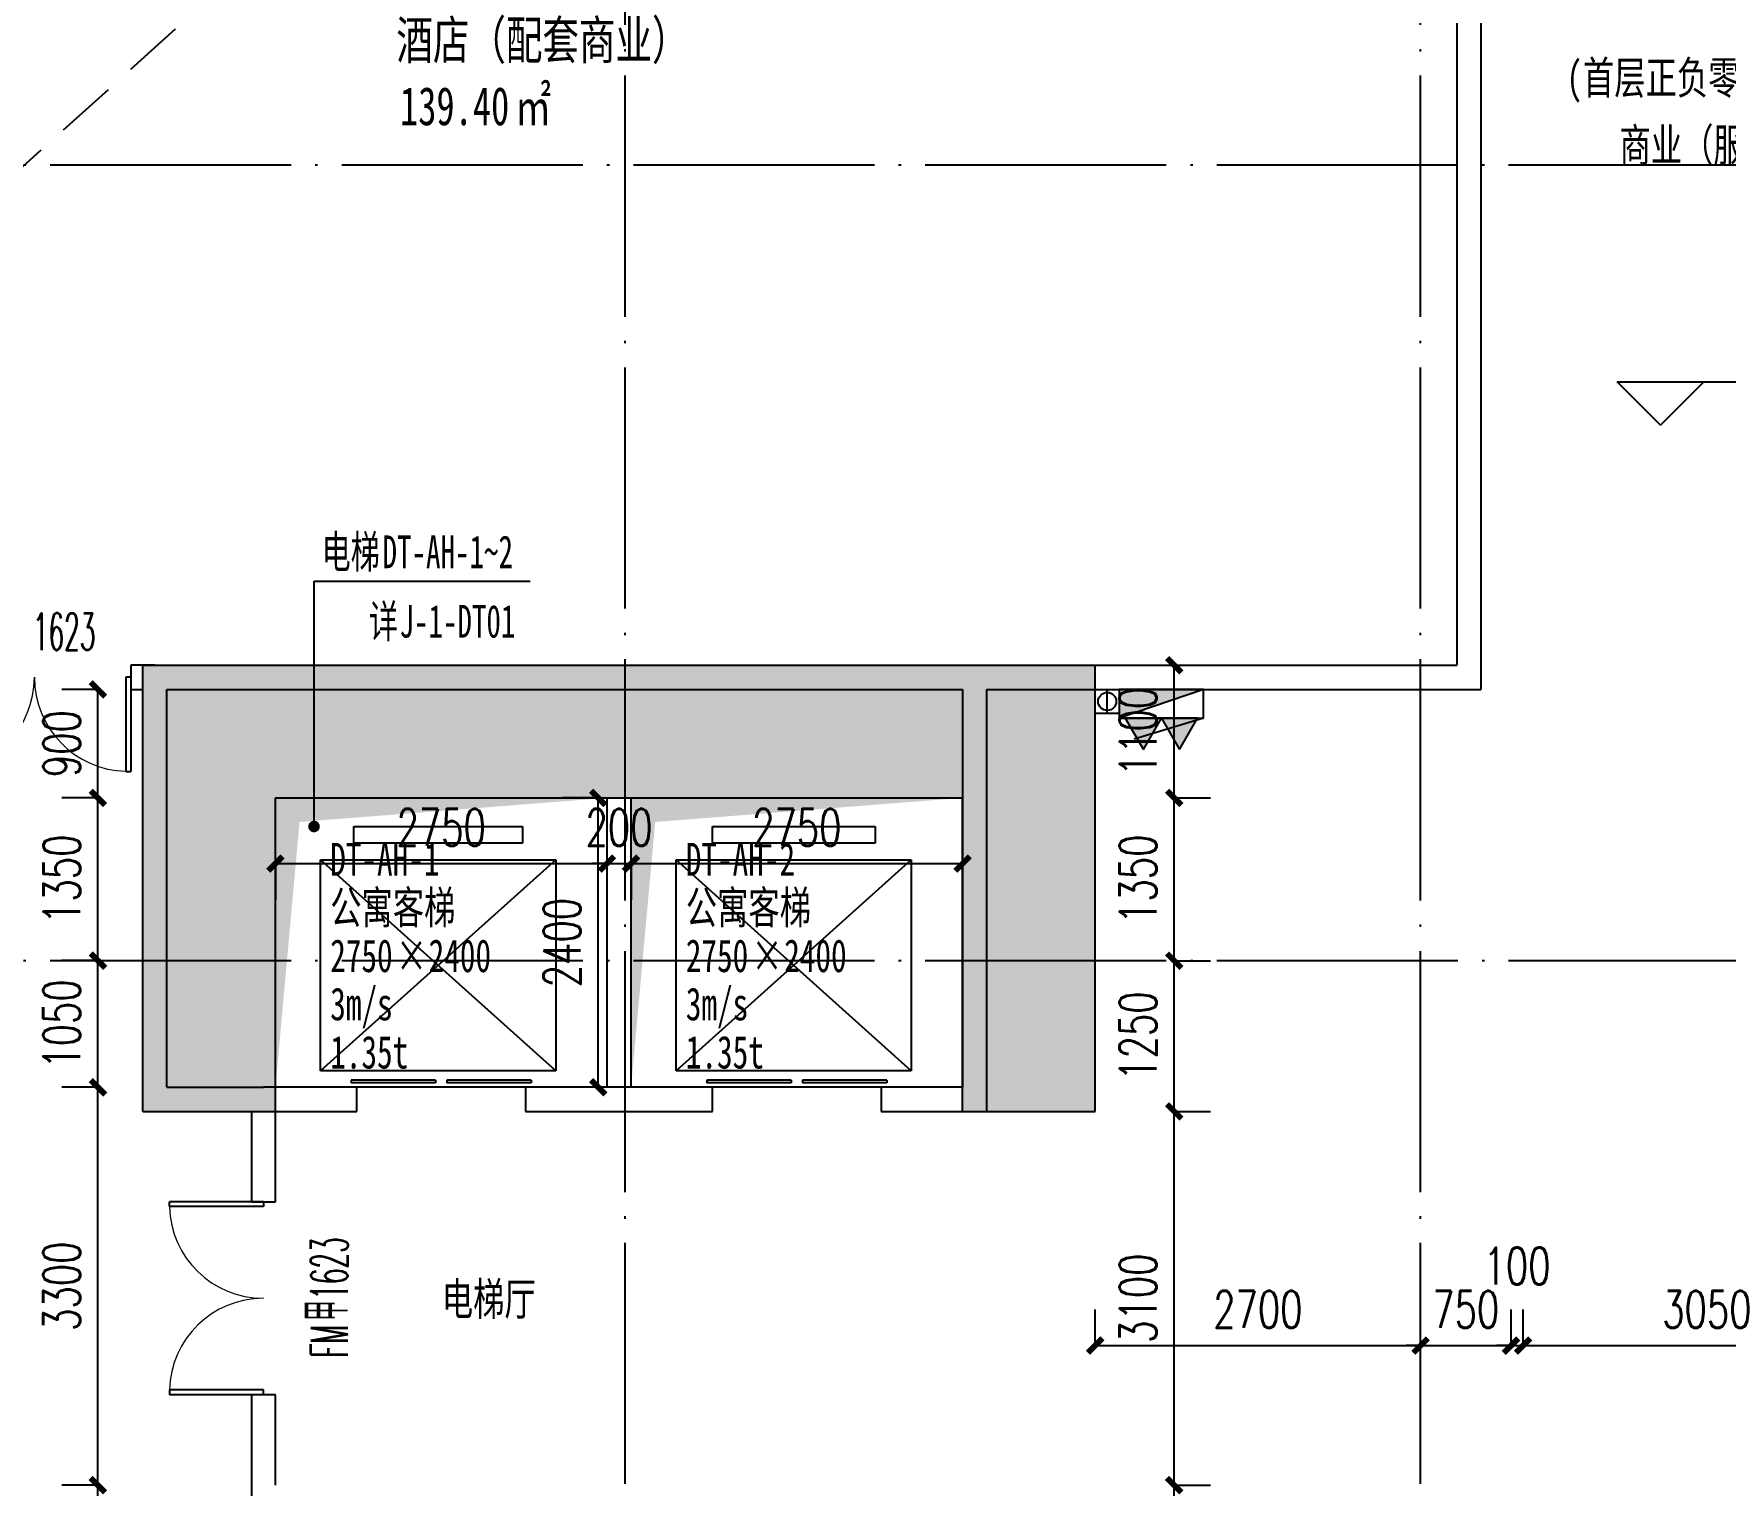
# Model space of a CAD drawing. Header units: millimetres. Extents: x 12325263 to 13848842, y -1463133 to 573208.
# Drawn here: x 12566492 to 12580524, y -608837 to -596800 of the extents above; entities that cross this region are included whole.
import ezdxf

# ---------------------------------------------------------------- set-up
doc = ezdxf.new("R2010")
doc.units = ezdxf.units.MM
doc.header["$LTSCALE"] = 1000
for name, pattern in [('ACAD_ISO02W100', [15, 12, -3]), ('DASHED2', [0.375, 0.25, -0.125]), ('DOTE', [2.42, 2, -0.2, 0.02, -0.2])]:
    doc.linetypes.add(name, pattern=pattern)
for name, color, linetype in [('#s-灭火器', 20, 'Continuous'), ('A-ANNO-DIMS', 83, 'Continuous'), ('A-ANNO-ELEV', 3, 'Continuous'), ('A-ANNO-IDEN', 2, 'Continuous'), ('A-ANNO-TEXT', 7, 'Continuous'), ('A-AXIS', 16, 'DOTE'), ('A-DOOR', 2, 'Continuous'), ('A-FLOR-EVTR', 2, 'Continuous'), ('A-WALL', 5, 'Continuous'), ('A-WALL-PATT', 8, 'Continuous'), ('DOOR_FIRE', 1, 'Continuous'), ('DOOR_FIRE_TEXT', 7, 'Continuous'), ('EQUIP_消火栓', 7, 'Continuous'), ('VPIPE-消防高', 3, 'Continuous'), ('建筑-楼板开洞', 251, 'Continuous'), ('投影线', 6, 'ACAD_ISO02W100'), ('水条件', 1, 'Continuous')]:
    doc.layers.add(name, color=color, linetype=linetype)
doc.styles.add('_TCH_DIM_T3', font='SIMPLEX.shx', dxfattribs={"width": 0.705882, "bigfont": 'GBCBIG.shx'})
doc.styles.add('_TCH_WINDOW', font='SIMPLEX', dxfattribs={"width": 0.7, "height": 3.5, "bigfont": 'GBCBIG'})
doc.styles.add('TITXV', font='', dxfattribs={"width": 0.7})
doc.styles.add('宋体', font='', dxfattribs={"width": 0.65})
doc.styles.get('TITXV').set_extended_font_data('SimSun')
doc.styles.get('宋体').set_extended_font_data('SimSun')
doc.dimstyles.new('_TCH_ARCH&&120', dxfattribs={"dimtxt": 306, "dimasz": 120, "dimexe": 300, "dimexo": 360, "dimgap": 147, "dimtad": 1, "dimdec": 0, "dimzin": 0, "dimdsep": 46, "dimtxsty": '_TCH_DIM_T3', "dimblk": 'ARCHTICK', "dimcen": 0.09, "dimclrt": 7, "dimazin": 2, "dimtfac": 1, "dimtdec": 0, "dimtix": 1, "dimtmove": 2, "dimatfit": 3, "dimfxl": 1, "dimfxlon": 1, "dimtolj": 1, "dimtzin": 0, "dimarcsym": 0})

# ---------------------------------------------------------------- blocks, each defined once
blk = doc.blocks.new('asfasfsdgdsfhsghh')
at = {"layer": 'A-WALL-PATT'}
for points in [[(-36900, 33850), (-35800, 32750), (-30100, 32750), (-29000, 33850)], [(-35800, 30150), (-35800, 32750), (-36900, 33850), (-36900, 30150)], [(-29000, 30150), (-29000, 33850), (-30100, 32750), (-30100, 30150)]]:
    blk.add_hatch(color=256, dxfattribs=at).paths.add_polyline_path(points)
at = {"layer": 'A-WALL'}
for p, q in [((-36900, 33850), (-29000, 33850)), ((-36900, 30150), (-36900, 33850)), ((-29000, 30150), (-29000, 33850)), ((-35800, 32750), (-30100, 32750)), ((-35800, 30150), (-35800, 32750)), ((-30100, 30150), (-30100, 32750)), ((-36900, 30150), (-35800, 30150)), ((-30100, 30150), (-29000, 30150))]:
    blk.add_line(p, q, dxfattribs=at)
blk = doc.blocks.new('_ArchTick')
at = {"color": 0, "linetype": 'ByBlock', "const_width": 0.4}
blk.add_lwpolyline([(-0.5, -0.5), (0.5, 0.5)], dxfattribs=at)
blk = doc.blocks.new('*D5313')
at = {"layer": 'A-ANNO-DIMS', "color": 0, "lineweight": -2, "transparency": 16777216}
for p, q in [((-2950, -5094), (-2950, -5395)), ((-2950, -5095), (-200, -5095)), ((-200, -5094), (-200, -5395))]:
    blk.add_line(p, q, dxfattribs=at)
at = {"layer": 'Defpoints', "color": 0, "transparency": 16777216}
for p in [(-2950, -4550), (-200, -4550), (-200, -5095)]:
    blk.add_point(p, dxfattribs=at)
at = {"layer": 'A-ANNO-DIMS', "color": 0, "lineweight": -2, "transparency": 16777216, "xscale": 120, "yscale": 120, "zscale": 120, "rotation": 180}
blk.add_blockref('_ArchTick', (-2950, -5095), dxfattribs=at)
at = {"layer": 'A-ANNO-DIMS', "color": 0, "lineweight": -2, "transparency": 16777216, "xscale": 120, "yscale": 120, "zscale": 120}
blk.add_blockref('_ArchTick', (-200, -5095), dxfattribs=at)
at = {"layer": 'A-ANNO-DIMS', "color": 7, "transparency": 16777216, "insert": (-1575, -4795), "char_height": 306, "attachment_point": 5, "style": '_TCH_DIM_T3'}
blk.add_mtext('\\A1;2750', dxfattribs=at)
blk = doc.blocks.new('*D5314')
at = {"layer": 'A-ANNO-DIMS', "color": 0, "lineweight": -2, "transparency": 16777216}
for p, q in [((-200, -5095), (-320, -5095)), ((-200, -5094), (-200, -5395)), ((-200, -5095), (0, -5095)), ((0, -5094), (0, -5395)), ((0, -5095), (120, -5095))]:
    blk.add_line(p, q, dxfattribs=at)
at = {"layer": 'Defpoints', "color": 0, "transparency": 16777216}
for p in [(-200, -4550), (0, -4550), (0, -5095)]:
    blk.add_point(p, dxfattribs=at)
at = {"layer": 'A-ANNO-DIMS', "color": 0, "lineweight": -2, "transparency": 16777216, "xscale": 120, "yscale": 120, "zscale": 120}
blk.add_blockref('_ArchTick', (-200, -5095), dxfattribs=at)
at = {"layer": 'A-ANNO-DIMS', "color": 0, "lineweight": -2, "transparency": 16777216, "xscale": 120, "yscale": 120, "zscale": 120, "rotation": 180}
blk.add_blockref('_ArchTick', (0, -5095), dxfattribs=at)
at = {"layer": 'A-ANNO-DIMS', "color": 7, "transparency": 16777216, "insert": (-100, -4795), "char_height": 306, "attachment_point": 5, "style": '_TCH_DIM_T3'}
blk.add_mtext('\\A1;200', dxfattribs=at)
blk = doc.blocks.new('*D5315')
at = {"layer": 'A-ANNO-DIMS', "color": 0, "lineweight": -2, "transparency": 16777216}
for p, q in [((0, -5094), (0, -5395)), ((0, -5095), (2750, -5095)), ((2750, -5094), (2750, -5395))]:
    blk.add_line(p, q, dxfattribs=at)
at = {"layer": 'Defpoints', "color": 0, "transparency": 16777216}
for p in [(0, -4550), (2750, -4550), (2750, -5095)]:
    blk.add_point(p, dxfattribs=at)
at = {"layer": 'A-ANNO-DIMS', "color": 0, "lineweight": -2, "transparency": 16777216, "xscale": 120, "yscale": 120, "zscale": 120, "rotation": 180}
blk.add_blockref('_ArchTick', (0, -5095), dxfattribs=at)
at = {"layer": 'A-ANNO-DIMS', "color": 0, "lineweight": -2, "transparency": 16777216, "xscale": 120, "yscale": 120, "zscale": 120}
blk.add_blockref('_ArchTick', (2750, -5095), dxfattribs=at)
at = {"layer": 'A-ANNO-DIMS', "color": 7, "transparency": 16777216, "insert": (1375, -4795), "char_height": 306, "attachment_point": 5, "style": '_TCH_DIM_T3'}
blk.add_mtext('\\A1;2750', dxfattribs=at)
blk = doc.blocks.new('*D5316')
at = {"layer": 'A-ANNO-DIMS', "color": 0, "lineweight": -2, "transparency": 16777216}
for p, q in [((-472, -4550), (-772, -4550)), ((-472, -6950), (-472, -4550)), ((-472, -6950), (-772, -6950))]:
    blk.add_line(p, q, dxfattribs=at)
at = {"layer": 'Defpoints', "color": 0, "transparency": 16777216}
for p in [(-472, -4550), (-200, -4550), (-200, -6950)]:
    blk.add_point(p, dxfattribs=at)
at = {"layer": 'A-ANNO-DIMS', "color": 0, "lineweight": -2, "transparency": 16777216, "xscale": 120, "yscale": 120, "zscale": 120}
for p, rotation in [((-472, -4550), 90), ((-472, -6950), 270)]:
    blk.add_blockref('_ArchTick', p, dxfattribs=dict(at, rotation=rotation))
at = {"layer": 'A-ANNO-DIMS', "color": 7, "transparency": 16777216, "insert": (-772, -5750), "char_height": 306, "attachment_point": 5, "rotation": 90, "style": '_TCH_DIM_T3'}
blk.add_mtext('\\A1;2400', dxfattribs=at)
blk = doc.blocks.new('*D5317')
at = {"layer": 'A-ANNO-DIMS', "color": 0, "lineweight": -2, "transparency": 16777216}
for p, q in [((-2950, 806), (-2950, 505)), ((-2950, 805), (-200, 805)), ((-200, 806), (-200, 505))]:
    blk.add_line(p, q, dxfattribs=at)
at = {"layer": 'Defpoints', "color": 0, "transparency": 16777216}
for p in [(-2950, 1350), (-200, 1350), (-200, 805)]:
    blk.add_point(p, dxfattribs=at)
at = {"layer": 'A-ANNO-DIMS', "color": 0, "lineweight": -2, "transparency": 16777216, "xscale": 120, "yscale": 120, "zscale": 120, "rotation": 180}
blk.add_blockref('_ArchTick', (-2950, 805), dxfattribs=at)
at = {"layer": 'A-ANNO-DIMS', "color": 0, "lineweight": -2, "transparency": 16777216, "xscale": 120, "yscale": 120, "zscale": 120}
blk.add_blockref('_ArchTick', (-200, 805), dxfattribs=at)
at = {"layer": 'A-ANNO-DIMS', "color": 7, "transparency": 16777216, "insert": (-1575, 1105), "char_height": 306, "attachment_point": 5, "style": '_TCH_DIM_T3'}
blk.add_mtext('\\A1;2750', dxfattribs=at)
blk = doc.blocks.new('*D5318')
at = {"layer": 'A-ANNO-DIMS', "color": 0, "lineweight": -2, "transparency": 16777216}
for p, q in [((-200, 805), (-320, 805)), ((-200, 806), (-200, 505)), ((-200, 805), (0, 805)), ((0, 806), (0, 505)), ((0, 805), (120, 805))]:
    blk.add_line(p, q, dxfattribs=at)
at = {"layer": 'Defpoints', "color": 0, "transparency": 16777216}
for p in [(-200, 1350), (0, 1350), (0, 805)]:
    blk.add_point(p, dxfattribs=at)
at = {"layer": 'A-ANNO-DIMS', "color": 0, "lineweight": -2, "transparency": 16777216, "xscale": 120, "yscale": 120, "zscale": 120}
blk.add_blockref('_ArchTick', (-200, 805), dxfattribs=at)
at = {"layer": 'A-ANNO-DIMS', "color": 0, "lineweight": -2, "transparency": 16777216, "xscale": 120, "yscale": 120, "zscale": 120, "rotation": 180}
blk.add_blockref('_ArchTick', (0, 805), dxfattribs=at)
at = {"layer": 'A-ANNO-DIMS', "color": 7, "transparency": 16777216, "insert": (-100, 1105), "char_height": 306, "attachment_point": 5, "style": '_TCH_DIM_T3'}
blk.add_mtext('\\A1;200', dxfattribs=at)
blk = doc.blocks.new('*D5319')
at = {"layer": 'A-ANNO-DIMS', "color": 0, "lineweight": -2, "transparency": 16777216}
for p, q in [((0, 806), (0, 505)), ((0, 805), (2750, 805)), ((2750, 806), (2750, 505))]:
    blk.add_line(p, q, dxfattribs=at)
at = {"layer": 'Defpoints', "color": 0, "transparency": 16777216}
for p in [(0, 1350), (2750, 1350), (2750, 805)]:
    blk.add_point(p, dxfattribs=at)
at = {"layer": 'A-ANNO-DIMS', "color": 0, "lineweight": -2, "transparency": 16777216, "xscale": 120, "yscale": 120, "zscale": 120, "rotation": 180}
blk.add_blockref('_ArchTick', (0, 805), dxfattribs=at)
at = {"layer": 'A-ANNO-DIMS', "color": 0, "lineweight": -2, "transparency": 16777216, "xscale": 120, "yscale": 120, "zscale": 120}
blk.add_blockref('_ArchTick', (2750, 805), dxfattribs=at)
at = {"layer": 'A-ANNO-DIMS', "color": 7, "transparency": 16777216, "insert": (1375, 1105), "char_height": 306, "attachment_point": 5, "style": '_TCH_DIM_T3'}
blk.add_mtext('\\A1;2750', dxfattribs=at)
blk = doc.blocks.new('*D5320')
at = {"layer": 'A-ANNO-DIMS', "color": 0, "lineweight": -2, "transparency": 16777216}
for p, q in [((-272, 1350), (-572, 1350)), ((-272, -1050), (-272, 1350)), ((-272, -1050), (-572, -1050))]:
    blk.add_line(p, q, dxfattribs=at)
at = {"layer": 'Defpoints', "color": 0, "transparency": 16777216}
for p in [(-272, 1350), (0, 1350), (0, -1050)]:
    blk.add_point(p, dxfattribs=at)
at = {"layer": 'A-ANNO-DIMS', "color": 0, "lineweight": -2, "transparency": 16777216, "xscale": 120, "yscale": 120, "zscale": 120}
for p, rotation in [((-272, 1350), 90), ((-272, -1050), 270)]:
    blk.add_blockref('_ArchTick', p, dxfattribs=dict(at, rotation=rotation))
at = {"layer": 'A-ANNO-DIMS', "color": 7, "transparency": 16777216, "insert": (-572, 150), "char_height": 306, "attachment_point": 5, "rotation": 90, "style": '_TCH_DIM_T3'}
blk.add_mtext('\\A1;2400', dxfattribs=at)
blk = doc.blocks.new('管位')
at = {"layer": '水条件'}
blk.add_line((12573126, 675360), (12573126, 675160), dxfattribs=at)
blk.add_lwpolyline([(12573026, 675360), (12573226, 675360), (12573226, 675160), (12573026, 675160)], close=True, dxfattribs=at)
blk = doc.blocks.new('灭火器')
at = {"layer": '#s-灭火器', "ltscale": 1000}
for points in [[(292444, 59707), (292144, 59707), (292294, 59447)], [(292744, 59707), (292444, 59707), (292594, 59447)]]:
    blk.add_hatch(color=256, dxfattribs=at).paths.add_polyline_path(points)
for points in [[(292294, 59447), (292444, 59707), (292144, 59707)], [(292594, 59447), (292744, 59707), (292444, 59707)]]:
    blk.add_lwpolyline(points, close=True, dxfattribs=at)
blk = doc.blocks.new('$TWTSYS$00000508')
for p, q in [((-0.5, 0.5), (0.324, 1.224)), ((-0.5, 0.5), (-0.5, -0.5)), ((-0.5, -0.5), (0.5, 0.5)), ((0.5, 0.5), (-0.5, 0.5)), ((0.5, -0.5), (0.5, 0.5)), ((-0.5, -0.5), (0.5, -0.5))]:
    blk.add_line(p, q)
blk.add_solid([(0.5, -0.5), (0.5, 0.5), (-0.5, -0.5)])
blk = doc.blocks.new('消火栓')
at = {"layer": '#s-灭火器', "rotation": 180.0000000000001}
blk.add_blockref('灭火器', (12864422, 734932), dxfattribs=at)
at = {"layer": 'EQUIP_消火栓', "xscale": 700, "yscale": 240, "zscale": 700}
blk.add_blockref('$TWTSYS$00000508', (12571978, 675105), dxfattribs=at)
blk = doc.blocks.new('asdfasdfafsf')
at = {"layer": 'VPIPE-消防高'}
blk.add_circle((9560, 4300), 75, dxfattribs=at)
at = {"rotation": 180}
blk.add_blockref('消火栓', (12581988, 679385), dxfattribs=at)
at = {"layer": '水条件', "rotation": 180}
blk.add_blockref('管位', (12582686, 679560), dxfattribs=at)
blk.add_blockref('管位', (12582686, 679560), dxfattribs=at)
blk.add_blockref('管位', (12582686, 679560), dxfattribs=at)
blk.add_blockref('管位', (12582686, 679560), dxfattribs=at)
blk.add_blockref('管位', (12582686, 679560), dxfattribs=at)
blk.add_blockref('管位', (12582686, 679560), dxfattribs=at)
blk = doc.blocks.new('qlzw')
at = {"layer": 'A-AXIS'}
for p, q in [((12437966.8, 979489.8), (12437966.8, 1082089.8)), ((12444566.8, 979489.8), (12444566.8, 1082089.8)), ((12411416.8, 1033989.8), (12486866.8, 1033989.8)), ((12411416.8, 1027389.8), (12486866.8, 1027389.8))]:
    blk.add_line(p, q, dxfattribs=at)
blk = doc.blocks.new('*D2317')
at = {"layer": 'A-ANNO-DIMS', "color": 0, "lineweight": -2, "transparency": 16777216}
for p, q in [((12575297, -607680), (12575297, -607379)), ((12577997, -607680), (12577997, -607379)), ((12575297, -607679), (12577997, -607679))]:
    blk.add_line(p, q, dxfattribs=at)
at = {"layer": 'Defpoints', "color": 0, "transparency": 16777216}
for p in [(12577997, -607679), (12575297, -608837), (12577997, -608837)]:
    blk.add_point(p, dxfattribs=at)
at = {"layer": 'A-ANNO-DIMS', "color": 0, "lineweight": -2, "transparency": 16777216, "xscale": 120, "yscale": 120, "zscale": 120, "rotation": 180}
blk.add_blockref('_ArchTick', (12575297, -607679), dxfattribs=at)
at = {"layer": 'A-ANNO-DIMS', "color": 0, "lineweight": -2, "transparency": 16777216, "xscale": 120, "yscale": 120, "zscale": 120}
blk.add_blockref('_ArchTick', (12577997, -607679), dxfattribs=at)
at = {"layer": 'A-ANNO-DIMS', "color": 7, "transparency": 16777216, "insert": (12576647, -607379), "char_height": 306, "attachment_point": 5, "style": '_TCH_DIM_T3'}
blk.add_mtext('\\A1;2700', dxfattribs=at)
blk = doc.blocks.new('*D2318')
at = {"layer": 'A-ANNO-DIMS', "color": 0, "lineweight": -2, "transparency": 16777216}
for p, q in [((12577997, -607680), (12577997, -607379)), ((12578747, -607680), (12578747, -607379)), ((12577997, -607679), (12577877, -607679)), ((12577997, -607679), (12578747, -607679)), ((12578747, -607679), (12578867, -607679))]:
    blk.add_line(p, q, dxfattribs=at)
at = {"layer": 'Defpoints', "color": 0, "transparency": 16777216}
for p in [(12578747, -607679), (12577997, -608837), (12578747, -608837)]:
    blk.add_point(p, dxfattribs=at)
at = {"layer": 'A-ANNO-DIMS', "color": 0, "lineweight": -2, "transparency": 16777216, "xscale": 120, "yscale": 120, "zscale": 120}
blk.add_blockref('_ArchTick', (12577997, -607679), dxfattribs=at)
at = {"layer": 'A-ANNO-DIMS', "color": 0, "lineweight": -2, "transparency": 16777216, "xscale": 120, "yscale": 120, "zscale": 120, "rotation": 180}
blk.add_blockref('_ArchTick', (12578747, -607679), dxfattribs=at)
at = {"layer": 'A-ANNO-DIMS', "color": 7, "transparency": 16777216, "insert": (12578372, -607379), "char_height": 306, "attachment_point": 5, "style": '_TCH_DIM_T3'}
blk.add_mtext('\\A1;750', dxfattribs=at)
blk = doc.blocks.new('*D2319')
at = {"layer": 'A-ANNO-DIMS', "color": 0, "lineweight": -2, "transparency": 16777216}
for p, q in [((12578747, -607680), (12578747, -607379)), ((12578847, -607680), (12578847, -607379)), ((12578747, -607679), (12578627, -607679)), ((12578747, -607679), (12578847, -607679)), ((12578847, -607679), (12578967, -607679))]:
    blk.add_line(p, q, dxfattribs=at)
at = {"layer": 'Defpoints', "color": 0, "transparency": 16777216}
for p in [(12578847, -607679), (12578747, -608837), (12578847, -608837)]:
    blk.add_point(p, dxfattribs=at)
at = {"layer": 'A-ANNO-DIMS', "color": 0, "lineweight": -2, "transparency": 16777216, "xscale": 120, "yscale": 120, "zscale": 120}
blk.add_blockref('_ArchTick', (12578747, -607679), dxfattribs=at)
at = {"layer": 'A-ANNO-DIMS', "color": 0, "lineweight": -2, "transparency": 16777216, "xscale": 120, "yscale": 120, "zscale": 120, "rotation": 180}
blk.add_blockref('_ArchTick', (12578847, -607679), dxfattribs=at)
at = {"layer": 'A-ANNO-DIMS', "color": 7, "transparency": 16777216, "insert": (12578797, -607019), "char_height": 306, "attachment_point": 5, "style": '_TCH_DIM_T3'}
blk.add_mtext('\\A1;100', dxfattribs=at)
blk = doc.blocks.new('*D2320')
at = {"layer": 'A-ANNO-DIMS', "color": 0, "lineweight": -2, "transparency": 16777216}
for p, q in [((12578847, -607680), (12578847, -607379)), ((12581897, -607680), (12581897, -607379)), ((12578847, -607679), (12581897, -607679))]:
    blk.add_line(p, q, dxfattribs=at)
at = {"layer": 'Defpoints', "color": 0, "transparency": 16777216}
for p in [(12581897, -607679), (12578847, -608837), (12581897, -608837)]:
    blk.add_point(p, dxfattribs=at)
at = {"layer": 'A-ANNO-DIMS', "color": 0, "lineweight": -2, "transparency": 16777216, "xscale": 120, "yscale": 120, "zscale": 120, "rotation": 180}
blk.add_blockref('_ArchTick', (12578847, -607679), dxfattribs=at)
at = {"layer": 'A-ANNO-DIMS', "color": 0, "lineweight": -2, "transparency": 16777216, "xscale": 120, "yscale": 120, "zscale": 120}
blk.add_blockref('_ArchTick', (12581897, -607679), dxfattribs=at)
at = {"layer": 'A-ANNO-DIMS', "color": 7, "transparency": 16777216, "insert": (12580372, -607379), "char_height": 306, "attachment_point": 5, "style": '_TCH_DIM_T3'}
blk.add_mtext('\\A1;3050', dxfattribs=at)
blk = doc.blocks.new('*D2381')
at = {"layer": 'A-ANNO-DIMS', "color": 0, "lineweight": -2, "transparency": 16777216}
for p, q in [((12567025, -602237), (12566724, -602237)), ((12567024, -603137), (12567024, -602237)), ((12567025, -603137), (12566724, -603137))]:
    blk.add_line(p, q, dxfattribs=at)
at = {"layer": 'Defpoints', "color": 0, "transparency": 16777216}
for p in [(12567024, -602237), (12568497, -602237), (12568497, -603137)]:
    blk.add_point(p, dxfattribs=at)
at = {"layer": 'A-ANNO-DIMS', "color": 0, "lineweight": -2, "transparency": 16777216, "xscale": 120, "yscale": 120, "zscale": 120}
for p, rotation in [((12567024, -602237), 90), ((12567024, -603137), 270)]:
    blk.add_blockref('_ArchTick', p, dxfattribs=dict(at, rotation=rotation))
at = {"layer": 'A-ANNO-DIMS', "color": 7, "transparency": 16777216, "insert": (12566724, -602687), "char_height": 306, "attachment_point": 5, "rotation": 90, "style": '_TCH_DIM_T3'}
blk.add_mtext('\\A1;900', dxfattribs=at)
blk = doc.blocks.new('*D2382')
at = {"layer": 'A-ANNO-DIMS', "color": 0, "lineweight": -2, "transparency": 16777216}
for p, q in [((12567025.32303, -603136.78575), (12566724.32303, -603136.78575)), ((12567024.32303, -604486.78575), (12567024.32303, -603136.78575)), ((12567025.32303, -604486.78575), (12566724.32303, -604486.78575))]:
    blk.add_line(p, q, dxfattribs=at)
at = {"layer": 'Defpoints', "color": 0, "transparency": 16777216}
for p in [(12567024.32303, -603136.78575), (12568496.81071, -603136.78575), (12568496.81071, -604486.78575)]:
    blk.add_point(p, dxfattribs=at)
at = {"layer": 'A-ANNO-DIMS', "color": 0, "lineweight": -2, "transparency": 16777216, "xscale": 120, "yscale": 120, "zscale": 120}
for p, rotation in [((12567024.32303, -603136.78575), 90), ((12567024.32303, -604486.78575), 270)]:
    blk.add_blockref('_ArchTick', p, dxfattribs=dict(at, rotation=rotation))
at = {"layer": 'A-ANNO-DIMS', "color": 7, "transparency": 16777216, "insert": (12566724.32303, -603811.78575), "char_height": 306, "attachment_point": 5, "rotation": 90, "style": '_TCH_DIM_T3'}
blk.add_mtext('\\A1;1350', dxfattribs=at)
blk = doc.blocks.new('*D2383')
at = {"layer": 'A-ANNO-DIMS', "color": 0, "lineweight": -2, "transparency": 16777216}
for p, q in [((12567025, -604487), (12566724, -604487)), ((12567024, -605537), (12567024, -604487)), ((12567025, -605537), (12566724, -605537))]:
    blk.add_line(p, q, dxfattribs=at)
at = {"layer": 'Defpoints', "color": 0, "transparency": 16777216}
for p in [(12567024, -604487), (12568497, -604487), (12568497, -605537)]:
    blk.add_point(p, dxfattribs=at)
at = {"layer": 'A-ANNO-DIMS', "color": 0, "lineweight": -2, "transparency": 16777216, "xscale": 120, "yscale": 120, "zscale": 120}
for p, rotation in [((12567024, -604487), 90), ((12567024, -605537), 270)]:
    blk.add_blockref('_ArchTick', p, dxfattribs=dict(at, rotation=rotation))
at = {"layer": 'A-ANNO-DIMS', "color": 7, "transparency": 16777216, "insert": (12566724, -605012), "char_height": 306, "attachment_point": 5, "rotation": 90, "style": '_TCH_DIM_T3'}
blk.add_mtext('\\A1;1050', dxfattribs=at)
blk = doc.blocks.new('*D2384')
at = {"layer": 'A-ANNO-DIMS', "color": 0, "lineweight": -2, "transparency": 16777216}
for p, q in [((12567025, -605537), (12566724, -605537)), ((12567024, -608837), (12567024, -605537)), ((12567025, -608837), (12566724, -608837))]:
    blk.add_line(p, q, dxfattribs=at)
at = {"layer": 'Defpoints', "color": 0, "transparency": 16777216}
for p in [(12567024, -605537), (12568497, -605537), (12568497, -608837)]:
    blk.add_point(p, dxfattribs=at)
at = {"layer": 'A-ANNO-DIMS', "color": 0, "lineweight": -2, "transparency": 16777216, "xscale": 120, "yscale": 120, "zscale": 120}
for p, rotation in [((12567024, -605537), 90), ((12567024, -608837), 270)]:
    blk.add_blockref('_ArchTick', p, dxfattribs=dict(at, rotation=rotation))
at = {"layer": 'A-ANNO-DIMS', "color": 7, "transparency": 16777216, "insert": (12566724, -607187), "char_height": 306, "attachment_point": 5, "rotation": 90, "style": '_TCH_DIM_T3'}
blk.add_mtext('\\A1;3300', dxfattribs=at)
blk = doc.blocks.new('*D2385')
at = {"layer": 'A-ANNO-DIMS', "color": 0, "lineweight": -2, "transparency": 16777216}
for p, q in [((12567025, -608837), (12566724, -608837)), ((12567024, -611087), (12567024, -608837)), ((12567025, -611087), (12566724, -611087))]:
    blk.add_line(p, q, dxfattribs=at)
at = {"layer": 'Defpoints', "color": 0, "transparency": 16777216}
for p in [(12567024, -608837), (12568497, -608837), (12568497, -611087)]:
    blk.add_point(p, dxfattribs=at)
at = {"layer": 'A-ANNO-DIMS', "color": 0, "lineweight": -2, "transparency": 16777216, "xscale": 120, "yscale": 120, "zscale": 120}
for p, rotation in [((12567024, -608837), 90), ((12567024, -611087), 270)]:
    blk.add_blockref('_ArchTick', p, dxfattribs=dict(at, rotation=rotation))
at = {"layer": 'A-ANNO-DIMS', "color": 7, "transparency": 16777216, "insert": (12566724, -609962), "char_height": 306, "attachment_point": 5, "rotation": 90, "style": '_TCH_DIM_T3'}
blk.add_mtext('\\A1;2250', dxfattribs=at)
blk = doc.blocks.new('*D2406')
at = {"layer": 'A-ANNO-DIMS', "color": 0, "lineweight": -2, "transparency": 16777216}
for p, q in [((12575952, -608837), (12576253, -608837)), ((12575953, -611087), (12575953, -608837)), ((12575952, -611087), (12576253, -611087))]:
    blk.add_line(p, q, dxfattribs=at)
at = {"layer": 'Defpoints', "color": 0, "transparency": 16777216}
for p in [(12574197, -608837), (12575953, -608837), (12574197, -611087)]:
    blk.add_point(p, dxfattribs=at)
at = {"layer": 'A-ANNO-DIMS', "color": 0, "lineweight": -2, "transparency": 16777216, "xscale": 120, "yscale": 120, "zscale": 120}
for p, rotation in [((12575953, -608837), 90), ((12575953, -611087), 270)]:
    blk.add_blockref('_ArchTick', p, dxfattribs=dict(at, rotation=rotation))
at = {"layer": 'A-ANNO-DIMS', "color": 7, "transparency": 16777216, "insert": (12575653, -609962), "char_height": 306, "attachment_point": 5, "rotation": 90, "style": '_TCH_DIM_T3'}
blk.add_mtext('\\A1;2250', dxfattribs=at)
blk = doc.blocks.new('*D2407')
at = {"layer": 'A-ANNO-DIMS', "color": 0, "lineweight": -2, "transparency": 16777216}
for p, q in [((12575952, -605737), (12576253, -605737)), ((12575953, -608837), (12575953, -605737)), ((12575952, -608837), (12576253, -608837))]:
    blk.add_line(p, q, dxfattribs=at)
at = {"layer": 'Defpoints', "color": 0, "transparency": 16777216}
for p in [(12574197, -605737), (12575953, -605737), (12574197, -608837)]:
    blk.add_point(p, dxfattribs=at)
at = {"layer": 'A-ANNO-DIMS', "color": 0, "lineweight": -2, "transparency": 16777216, "xscale": 120, "yscale": 120, "zscale": 120}
for p, rotation in [((12575953, -605737), 90), ((12575953, -608837), 270)]:
    blk.add_blockref('_ArchTick', p, dxfattribs=dict(at, rotation=rotation))
at = {"layer": 'A-ANNO-DIMS', "color": 7, "transparency": 16777216, "insert": (12575653, -607287), "char_height": 306, "attachment_point": 5, "rotation": 90, "style": '_TCH_DIM_T3'}
blk.add_mtext('\\A1;3100', dxfattribs=at)
blk = doc.blocks.new('*D2408')
at = {"layer": 'A-ANNO-DIMS', "color": 0, "lineweight": -2, "transparency": 16777216}
for p, q in [((12575952, -604487), (12576253, -604487)), ((12575953, -605737), (12575953, -604487)), ((12575952, -605737), (12576253, -605737))]:
    blk.add_line(p, q, dxfattribs=at)
at = {"layer": 'Defpoints', "color": 0, "transparency": 16777216}
for p in [(12574197, -604487), (12575953, -604487), (12574197, -605737)]:
    blk.add_point(p, dxfattribs=at)
at = {"layer": 'A-ANNO-DIMS', "color": 0, "lineweight": -2, "transparency": 16777216, "xscale": 120, "yscale": 120, "zscale": 120}
for p, rotation in [((12575953, -604487), 90), ((12575953, -605737), 270)]:
    blk.add_blockref('_ArchTick', p, dxfattribs=dict(at, rotation=rotation))
at = {"layer": 'A-ANNO-DIMS', "color": 7, "transparency": 16777216, "insert": (12575653, -605112), "char_height": 306, "attachment_point": 5, "rotation": 90, "style": '_TCH_DIM_T3'}
blk.add_mtext('\\A1;1250', dxfattribs=at)
blk = doc.blocks.new('*D2409')
at = {"layer": 'A-ANNO-DIMS', "color": 0, "lineweight": -2, "transparency": 16777216}
for p, q in [((12575952, -603137), (12576253, -603137)), ((12575953, -604487), (12575953, -603137)), ((12575952, -604487), (12576253, -604487))]:
    blk.add_line(p, q, dxfattribs=at)
at = {"layer": 'Defpoints', "color": 0, "transparency": 16777216}
for p in [(12574197, -603137), (12575953, -603137), (12574197, -604487)]:
    blk.add_point(p, dxfattribs=at)
at = {"layer": 'A-ANNO-DIMS', "color": 0, "lineweight": -2, "transparency": 16777216, "xscale": 120, "yscale": 120, "zscale": 120}
for p, rotation in [((12575953, -603137), 90), ((12575953, -604487), 270)]:
    blk.add_blockref('_ArchTick', p, dxfattribs=dict(at, rotation=rotation))
at = {"layer": 'A-ANNO-DIMS', "color": 7, "transparency": 16777216, "insert": (12575653, -603812), "char_height": 306, "attachment_point": 5, "rotation": 90, "style": '_TCH_DIM_T3'}
blk.add_mtext('\\A1;1350', dxfattribs=at)
blk = doc.blocks.new('*D2410')
at = {"layer": 'A-ANNO-DIMS', "color": 0, "lineweight": -2, "transparency": 16777216}
for p, q in [((12575952, -602037), (12576253, -602037)), ((12575953, -603137), (12575953, -602037)), ((12575952, -603137), (12576253, -603137))]:
    blk.add_line(p, q, dxfattribs=at)
at = {"layer": 'Defpoints', "color": 0, "transparency": 16777216}
for p in [(12574197, -602037), (12575953, -602037), (12574197, -603137)]:
    blk.add_point(p, dxfattribs=at)
at = {"layer": 'A-ANNO-DIMS', "color": 0, "lineweight": -2, "transparency": 16777216, "xscale": 120, "yscale": 120, "zscale": 120}
for p, rotation in [((12575953, -602037), 90), ((12575953, -603137), 270)]:
    blk.add_blockref('_ArchTick', p, dxfattribs=dict(at, rotation=rotation))
at = {"layer": 'A-ANNO-DIMS', "color": 7, "transparency": 16777216, "insert": (12575653, -602587), "char_height": 306, "attachment_point": 5, "rotation": 90, "style": '_TCH_DIM_T3'}
blk.add_mtext('\\A1;1100', dxfattribs=at)
blk = doc.blocks.new('$DORLIB2D$00000127')
at = {"color": 0}
for points in [[(-0.533, 0.795), (-0.533, 0.69)], [(-0.033, 0.795), (-0.533, 0.795)], [(-0.033, 0.795), (-0.033, 0.69)], [(0.533, 0.795), (0.033, 0.795)], [(0.033, 0.795), (0.033, 0.69)], [(0.533, 0.795), (0.533, 0.69)], [(-0.033, 0.69), (-0.533, 0.69)], [(0.533, 0.69), (0.033, 0.69)], [(0.5, 0.5), (-0.5, 0.5)]]:
    blk.add_lwpolyline(points, dxfattribs=at)
blk = doc.blocks.new('$DorLib2D$00000002')
for p, q in [((-0.5, 0), (-0.5, 0.4875)), ((-0.475, 0.4875), (-0.5, 0.4875)), ((-0.475, 0), (-0.475, 0.4875)), ((0.475, 0), (0.475, 0.4875)), ((0.475, 0.4875), (0.5, 0.4875)), ((0.5, 0), (0.5, 0.4875)), ((-0.5, 0), (-0.475, 0)), ((0.5, 0), (0.475, 0))]:
    blk.add_line(p, q)
at = {"lineweight": 13}
for centre, start, end in [((-0.4875, 0), 0, 88.53072), ((0.4875, 0), 91.46928, 180)]:
    blk.add_arc(centre, 0.4875, start, end, dxfattribs=at)
blk = doc.blocks.new('asdfadfgf')
at = {"layer": '建筑-楼板开洞'}
h = blk.add_hatch(color=256, dxfattribs=at)
h.dxf.hatch_style = 1
h.paths.add_polyline_path([(-2950, -1050), (-2950, 1350), (-200, 1350), (-2750, 1150)])
h = blk.add_hatch(color=256, dxfattribs=at)
h.dxf.hatch_style = 1
h.paths.add_polyline_path([(0, -1050), (0, 1350), (2750, 1350), (200, 1150)])
h = blk.add_hatch(color=256, dxfattribs=at)
h.dxf.hatch_style = 1
h.paths.add_polyline_path([(-2950, -4550), (-2950, -6950), (-200, -6950), (-2750, -6750)])
h = blk.add_hatch(color=256, dxfattribs=at)
h.dxf.hatch_style = 1
h.paths.add_polyline_path([(0, -4550), (0, -6950), (2750, -6950), (200, -6750)])
at = {"layer": 'A-FLOR-EVTR'}
for p, q in [((-2300, 975), (-2300, 1112.5)), ((-2300, 1112.5), (-900, 1112.5)), ((-900, 1112.5), (-900, 975)), ((675, 975), (675, 1112.5)), ((675, 1112.5), (2025, 1112.5)), ((2025, 1112.5), (2025, 975)), ((-900, 975), (-2300, 975)), ((2025, 975), (675, 975)), ((-2575, -912.5), (-2575, 837.5)), ((-625, 837.5), (-2575, -912.5)), ((-625, -912.5), (-2575, 837.5)), ((-2575, 837.5), (-625, 837.5)), ((-625, 837.5), (-625, -912.5)), ((375, -912.5), (375, 837.5)), ((375, 837.5), (2325, 837.5)), ((2325, 837.5), (375, -912.5)), ((2325, -912.5), (375, 837.5)), ((2325, 837.5), (2325, -912.5)), ((-625, -912.5), (-2575, -912.5)), ((2325, -912.5), (375, -912.5)), ((-575, -4687.5), (-2525, -4687.5)), ((-2525, -4687.5), (-2525, -6437.5)), ((-575, -6437.5), (-2525, -4687.5)), ((-575, -4687.5), (-2525, -6437.5)), ((-575, -6437.5), (-575, -4687.5)), ((2375, -4687.5), (425, -4687.5)), ((425, -4687.5), (425, -6437.5)), ((2375, -6437.5), (425, -4687.5)), ((2375, -4687.5), (425, -6437.5)), ((2375, -6437.5), (2375, -4687.5)), ((-2525, -6437.5), (-575, -6437.5)), ((425, -6437.5), (2375, -6437.5)), ((-850, -6575), (-2250, -6575)), ((-2250, -6575), (-2250, -6712.5)), ((-850, -6712.5), (-850, -6575)), ((2100, -6575), (700, -6575)), ((700, -6575), (700, -6712.5)), ((2100, -6712.5), (2100, -6575)), ((-2250, -6712.5), (-850, -6712.5)), ((700, -6712.5), (2100, -6712.5))]:
    blk.add_line(p, q, dxfattribs=at)
for points in [[(-2950, 1350), (-200, 1350), (-200, -1050), (-2950, -1050)], [(0, 1350), (2750, 1350), (2750, -1050), (0, -1050)], [(-2950, -4550), (-200, -4550), (-200, -6950), (-2950, -6950)], [(0, -4550), (2750, -4550), (2750, -6950), (0, -6950)]]:
    blk.add_lwpolyline(points, close=True, dxfattribs=at)
at = {"layer": 'A-ANNO-TEXT', "style": 'TITXV', "width": 0.7}
for s, p in [('DT-AH-1', (-2495.8, 705.3)), ('DT-AH-2', (454.2, 705.3)), ('公寓客梯', (-2495.8, 305.3)), ('公寓客梯', (454.2, 305.3)), ('2750', (-2495.8, -94.7)), ('×', (-1951.4, -94.7)), ('2400', (-1679.2, -94.7)), ('2750', (454.2, -94.7)), ('×', (998.6, -94.7)), ('2400', (1270.8, -94.7)), ('3m/s', (-2495.8, -494.7)), ('3m/s', (454.2, -494.7)), ('1.35t', (-2495.8, -894.7)), ('1.35t', (454.2, -894.7)), ('DT-AL-1', (-2495.8, -5244.7)), ('DT-AL-2', (454.2, -5244.7)), ('公寓客梯', (-2495.8, -5644.7)), ('公寓客梯', (454.2, -5644.7)), ('2750', (-2495.8, -6044.7)), ('×', (-1951.4, -6044.7)), ('2400', (-1679.2, -6044.7)), ('2750', (454.2, -6044.7)), ('×', (998.6, -6044.7)), ('2400', (1270.8, -6044.7)), ('3m/s', (-2495.8, -6444.7)), ('3m/s', (454.2, -6444.7)), ('1.35t', (-2495.8, -6844.7)), ('1.35t', (454.2, -6844.7))]:
    blk.add_text(s, height=271.9, dxfattribs=at).set_placement(p)
at = {"layer": 'A-ANNO-DIMS'}
for p1, p2, distance, picture, middle in [((0, -1050), (0, 1350), 272.5, '*D5320', (-572.5, 150)), ((-2950, 1350), (-200, 1350), -544.6, '*D5317', (-1575, 1105.4)), ((-200, 1350), (0, 1350), -544.6, '*D5318', (-100, 1105.4)), ((0, 1350), (2750, 1350), -544.6, '*D5319', (1375, 1105.4)), ((-200, -6950), (-200, -4550), 272.5, '*D5316', (-772.5, -5750)), ((-2950, -4550), (-200, -4550), -544.6, '*D5313', (-1575, -4794.6)), ((-200, -4550), (0, -4550), -544.6, '*D5314', (-100, -4794.6)), ((0, -4550), (2750, -4550), -544.6, '*D5315', (1375, -4794.6))]:
    dim = blk.add_aligned_dim(p1=p1, p2=p2, distance=distance, dimstyle='_TCH_ARCH&&120', dxfattribs=at)
    dim.commit()
    dim.dimension.update_dxf_attribs({"geometry": picture, "text_midpoint": middle})

msp = doc.modelspace()

# ---------------------------------------------------------------- hatches: boundary and pattern name
at = {"layer": 'A-WALL-PATT'}
h = msp.add_hatch(dxfattribs=at)
h.set_pattern_fill('ANSI37', color=252, scale=150)
h.set_pattern_definition([(45, (-400000, 0), (-168.3798023, 168.3798023), []), (135, (-400000, 0), (-168.3798023, -168.3798023), [])])
edge = h.paths.add_edge_path()
edge.add_line((12617170, -539458), (12627664.7, -539458))
edge.add_line((12627664.7, -539458), (12617498.2, -546587.6))
edge.add_line((12617498.2, -546587.6), (12598406.6, -559976.1))
edge.add_line((12598406.6, -559976.1), (12585091.3, -540989.1))
edge.add_line((12585091.3, -540989.1), (12584144.7, -541197.3))
edge.add_line((12584144.7, -541197.3), (12583864.1, -542803.9))
edge.add_arc((12578880.4, -541928.7), 5060, 269.14738, 350.03971, ccw=False)
edge.add_arc((12578698.9, -554127.5), 7140.2, 89.14809, 125.03345)
edge.add_line((12574600, -548281), (12560037.5, -558490.6))
edge.add_line((12560037.5, -558490.6), (12559927.1, -558471.2))
edge.add_line((12559927.1, -558471.2), (12559927.1, -564050))
edge.add_line((12559927.1, -564050), (12558858.8, -564810))
edge.add_line((12558858.8, -564810), (12559927.1, -566333.2))
edge.add_line((12559927.1, -566333.2), (12559927.6, -588159))
edge.add_line((12559927.6, -588159), (12558263.3, -589586.8))
edge.add_line((12558263.3, -589586.8), (12557796.8, -589586.8))
edge.add_line((12557796.8, -589586.8), (12557796.8, -598151.2))
edge.add_line((12557796.8, -598151.2), (12560482.1, -600836.4))
edge.add_arc((12552451.5, -592361.2), 11675.6, 270.02561, 313.45682, ccw=False)
edge.add_line((12552456.7, -604036.8), (12551424.9, -604036.8))
edge.add_arc((12551424.9, -607536.8), 3500, 90, 186.80534)
edge.add_line((12547949.6, -607951.5), (12549871.4, -624055.3))
edge.add_line((12549871.4, -624055.3), (12550966.8, -633201.5))
edge.add_line((12550966.8, -633201.5), (12550966.8, -643886.8))
edge.add_line((12550966.8, -643886.8), (12550966.8, -653386.8))
edge.add_line((12550966.8, -653386.8), (12614072.2, -653386.8))
edge.add_line((12614072.2, -653386.8), (12616970.5, -653386.8))
edge.add_arc((12639113.3, -663769.1), 24455.9, 154.87893, 159.83059)
edge.add_arc((12619069.5, -656056.1), 3000, 166.12633, 249.14639)
edge.add_arc((12632240.8, -621479.9), 40000, 249.14639, 262.18067)
edge.add_line((12626798.8, -661108), (12526241.6, -661108))
edge.add_line((12526241.6, -661108), (12526241.6, -616108))
edge.add_line((12526241.6, -616108), (12504241.6, -616108))
edge.add_line((12504241.6, -616108), (12504241.6, -539458))
edge.add_line((12504241.6, -539458), (12586460, -539458))
edge.add_line((12586460, -539458), (12617170, -539458))
at = {"layer": '建筑-楼板开洞'}
h = msp.add_hatch(dxfattribs=at)
h.set_pattern_fill('ANGLE', color=256, scale=200)
h.set_pattern_definition([(0, (0, -50), (0, 698.5), [508, -190.5]), (90, (0, -50), (-698.5, 4e-14), [508, -190.5])])
edge = h.paths.add_edge_path()
edge.add_line((12558996.8, -604336.8), (12558296.8, -604336.8))
edge.add_line((12558296.8, -604336.8), (12558296.8, -602812.5))
edge.add_arc((12552456.7, -592386.8), 11950, 270, 299.25599, ccw=False)
edge.add_line((12552456.7, -604336.8), (12551424.9, -604336.8))
edge.add_arc((12551424.9, -607536.8), 3200, 90, 186.80534)
edge.add_line((12548247.5, -607916), (12548715.7, -611836.8))
edge.add_line((12548715.7, -611836.8), (12548930.6, -613636.8))
edge.add_line((12548930.6, -613636.8), (12568496.8, -613636.8))
edge.add_line((12568496.8, -613636.8), (12568496.8, -611836.8))
edge.add_line((12568496.8, -611836.8), (12558996.8, -611836.8))
edge.add_line((12558996.8, -611836.8), (12558996.8, -604336.8))

# ---------------------------------------------------------------- linework, layer by layer
at = {"layer": 'A-ANNO-ELEV'}
for p, q in [((12579986.9, -600046.2), (12579626.9, -599686.2)), ((12579626.9, -599686.2), (12581906.9, -599686.2)), ((12579986.9, -600046.2), (12580346.9, -599686.2))]:
    msp.add_line(p, q, dxfattribs=at)
at = {"layer": 'A-ANNO-IDEN'}
for p, q in [((12568816.8, -603374.3), (12568816.8, -601339.9)), ((12568816.8, -601339.9), (12570610, -601339.9))]:
    msp.add_line(p, q, dxfattribs=at)
at = {"layer": 'A-ANNO-IDEN', "const_width": 48}
msp.add_lwpolyline([(12568816.8, -603398.3, 1), (12568816.8, -603350.3, 1)], format="xyb", close=True, dxfattribs=at)
at = {"layer": 'A-WALL'}
for p, q in [((12578296.8, -592086.8), (12578296.8, -602036.8)), ((12578496.8, -592086.8), (12578496.8, -602236.8)), ((12567496.8, -602036.8), (12567296.8, -602036.8)), ((12567296.8, -602036.8), (12567296.8, -602236.8)), ((12567496.8, -602036.8), (12574296.8, -602036.8)), ((12574296.8, -602036.8), (12578296.8, -602036.8)), ((12567296.8, -602236.8), (12567396.8, -602236.8)), ((12567396.8, -605736.8), (12567396.8, -602236.8)), ((12567596.8, -605536.8), (12567596.8, -602236.8)), ((12567596.8, -602236.8), (12574196.8, -602236.8)), ((12574196.8, -602236.8), (12574196.8, -605536.8)), ((12574396.8, -602236.8), (12574396.8, -605736.8)), ((12574396.8, -602236.8), (12578496.8, -602236.8)), ((12567596.8, -605536.8), (12568396.8, -605536.8)), ((12569171.8, -605536.8), (12568396.8, -605536.8)), ((12569171.8, -605736.8), (12569171.8, -605536.8)), ((12572121.8, -605536.8), (12570571.8, -605536.8)), ((12570571.8, -605536.8), (12570571.8, -605736.8)), ((12572121.8, -605736.8), (12572121.8, -605536.8)), ((12574196.8, -605536.8), (12573521.8, -605536.8)), ((12573521.8, -605536.8), (12573521.8, -605736.8)), ((12567396.8, -605736.8), (12568296.8, -605736.8)), ((12568296.8, -605736.8), (12568296.8, -606486.8)), ((12568496.8, -606486.8), (12568496.8, -605736.8)), ((12568496.8, -605736.8), (12569171.8, -605736.8)), ((12570571.8, -605736.8), (12572121.8, -605736.8)), ((12573521.8, -605736.8), (12574396.8, -605736.8)), ((12568296.8, -606486.8), (12568496.8, -606486.8)), ((12568496.8, -608086.8), (12568296.8, -608086.8)), ((12568296.8, -608086.8), (12568296.8, -609036.8)), ((12568496.8, -608836.8), (12568496.8, -608086.8))]:
    msp.add_line(p, q, dxfattribs=at)
at = {"layer": '投影线', "linetype": 'DASHED2', "ltscale": 2}
msp.add_line((12514941.6, -644308), (12597796.8, -569586.8), dxfattribs=at)

# ---------------------------------------------------------------- block references
for name, p in [('asfasfsdgdsfhsghh', (12604296.8, -635886.8)), ('asdfasdfafsf', (12565836.8, -606636.8))]:
    msp.add_blockref(name, p)
at = {"layer": 'A-DOOR'}
msp.add_blockref('asdfadfgf', (12571446.8, -604486.8), dxfattribs=at)
at = {"layer": 'A-DOOR', "xscale": 1400, "yscale": 200, "zscale": 1400, "rotation": 2.261053088570039e-12}
for p in [(12569871.8, -605636.8), (12572821.8, -605636.8)]:
    msp.add_blockref('$DORLIB2D$00000127', p, dxfattribs=at)
at = {"layer": 'DOOR_FIRE', "zscale": 200}
for p, xscale, yscale, rotation in [((12566496.8, -602136.8), -1600, -1600, 2.470409881728418e-12), ((12568396.8, -607286.8), 1600, 1600, 90)]:
    msp.add_blockref('$DorLib2D$00000002', p, dxfattribs=dict(at, xscale=xscale, yscale=yscale, rotation=rotation))
at = {"layer": '投影线', "linetype": 'DASHED2', "ltscale": 2}
msp.add_blockref('qlzw', (133430, -1631876.5), dxfattribs=at)

# ---------------------------------------------------------------- texts
at = {"layer": 'A-ANNO-TEXT'}
for s, height, style, width, p in [('酒店（配套商业）', 317.22, 'TITXV', 0.7, (12569500, -597010)), ('(', 271.9, 'TITXV', 0.7, (12579208.3, -597299.5)), ('首层正负零相当于绝对标高', 271.899, 'TITXV', 0.7, (12579344.4, -597299.5)), ('139.40', 317.22, 'TITXV', 0.7, (12569530, -597558)), ('㎡', 317.2, 'TITXV', 0.7, (12570482.7, -597558)), ('商业（服务型公寓）大堂', 271.899, 'TITXV', 0.7, (12579647.2, -597858)), ('电梯', 271.9, '宋体', 0.65, (12568879.8, -601231.9)), ('DT-AH-1~2', 271.9, '宋体', 0.65, (12569385.3, -601231.9)), ('详', 271.9, '宋体', 0.65, (12569272.8, -601807.9)), ('J-1-DT01', 271.9, '宋体', 0.65, (12569525.5, -601807.9)), ('电梯厅', 271.9, 'TITXV', 0.7, (12569876.8, -607428.4))]:
    msp.add_text(s, height=height, dxfattribs=dict(at, style=style, width=width)).set_placement(p)
at = {"layer": 'DOOR_FIRE_TEXT', "style": '_TCH_WINDOW', "width": 0.494118}
msp.add_text('1623', height=306, dxfattribs=at).set_placement((12566484.5, -601910.9))
at = {"layer": 'DOOR_FIRE_TEXT', "style": '_TCH_WINDOW'}
for s, height, width, p in [('1623', 306, 0.494118, (12569096.7, -607299.1)), ('甲', 347.2, 0.7, (12569096.7, -607476.1)), ('FM', 306, 0.494118, (12569096.7, -607778.5))]:
    msp.add_text(s, height=height, rotation=90, dxfattribs=dict(at, width=width)).set_placement(p)

# ---------------------------------------------------------------- dimensions: what is measured, and where the dimension line sits
at = {"layer": 'A-ANNO-DIMS'}
for p1, p2, distance, picture, middle in [((12574196.8, -603136.8), (12574196.8, -602036.8), -1755.9, '*D2410', (12575652.8, -602586.8)), ((12568496.8, -603136.8), (12568496.8, -602236.8), 1472.5, '*D2381', (12566724.3, -602686.8)), ((12568496.8, -604486.8), (12568496.8, -603136.8), 1472.5, '*D2382', (12566724.3, -603811.8)), ((12574196.8, -604486.8), (12574196.8, -603136.8), -1755.9, '*D2409', (12575652.8, -603811.8)), ((12568496.8, -605536.8), (12568496.8, -604486.8), 1472.5, '*D2383', (12566724.3, -605011.8)), ((12574196.8, -605736.8), (12574196.8, -604486.8), -1755.9, '*D2408', (12575652.8, -605111.8)), ((12568496.8, -608836.8), (12568496.8, -605536.8), 1472.5, '*D2384', (12566724.3, -607186.8)), ((12574196.8, -608836.8), (12574196.8, -605736.8), -1755.9, '*D2407', (12575652.8, -607286.8)), ((12575296.8, -608836.8), (12577996.8, -608836.8), 1157.7, '*D2317', (12576646.8, -607379.1)), ((12577996.8, -608836.8), (12578746.8, -608836.8), 1157.7, '*D2318', (12578371.8, -607379.1)), ((12578846.8, -608836.8), (12581896.8, -608836.8), 1157.7, '*D2320', (12580371.8, -607379.1)), ((12568496.8, -611086.8), (12568496.8, -608836.8), 1472.5, '*D2385', (12566724.3, -609961.8)), ((12574196.8, -611086.8), (12574196.8, -608836.8), -1755.9, '*D2406', (12575652.8, -609961.8))]:
    dim = msp.add_aligned_dim(p1=p1, p2=p2, distance=distance, dimstyle='_TCH_ARCH&&120', dxfattribs=at)
    dim.commit()
    dim.dimension.update_dxf_attribs({"geometry": picture, "text_midpoint": middle})
dim = msp.add_linear_dim(base=(12578846.8, -607679.1), p1=(12578746.8, -608836.8), p2=(12578846.8, -608836.8), angle=0, dimstyle='_TCH_ARCH&&120', dxfattribs=at)
dim.commit()
dim.dimension.update_dxf_attribs({"geometry": '*D2319', "text_midpoint": (12578796.8, -607019.1), "dimtype": 129})

doc.saveas('drawing.dxf')
